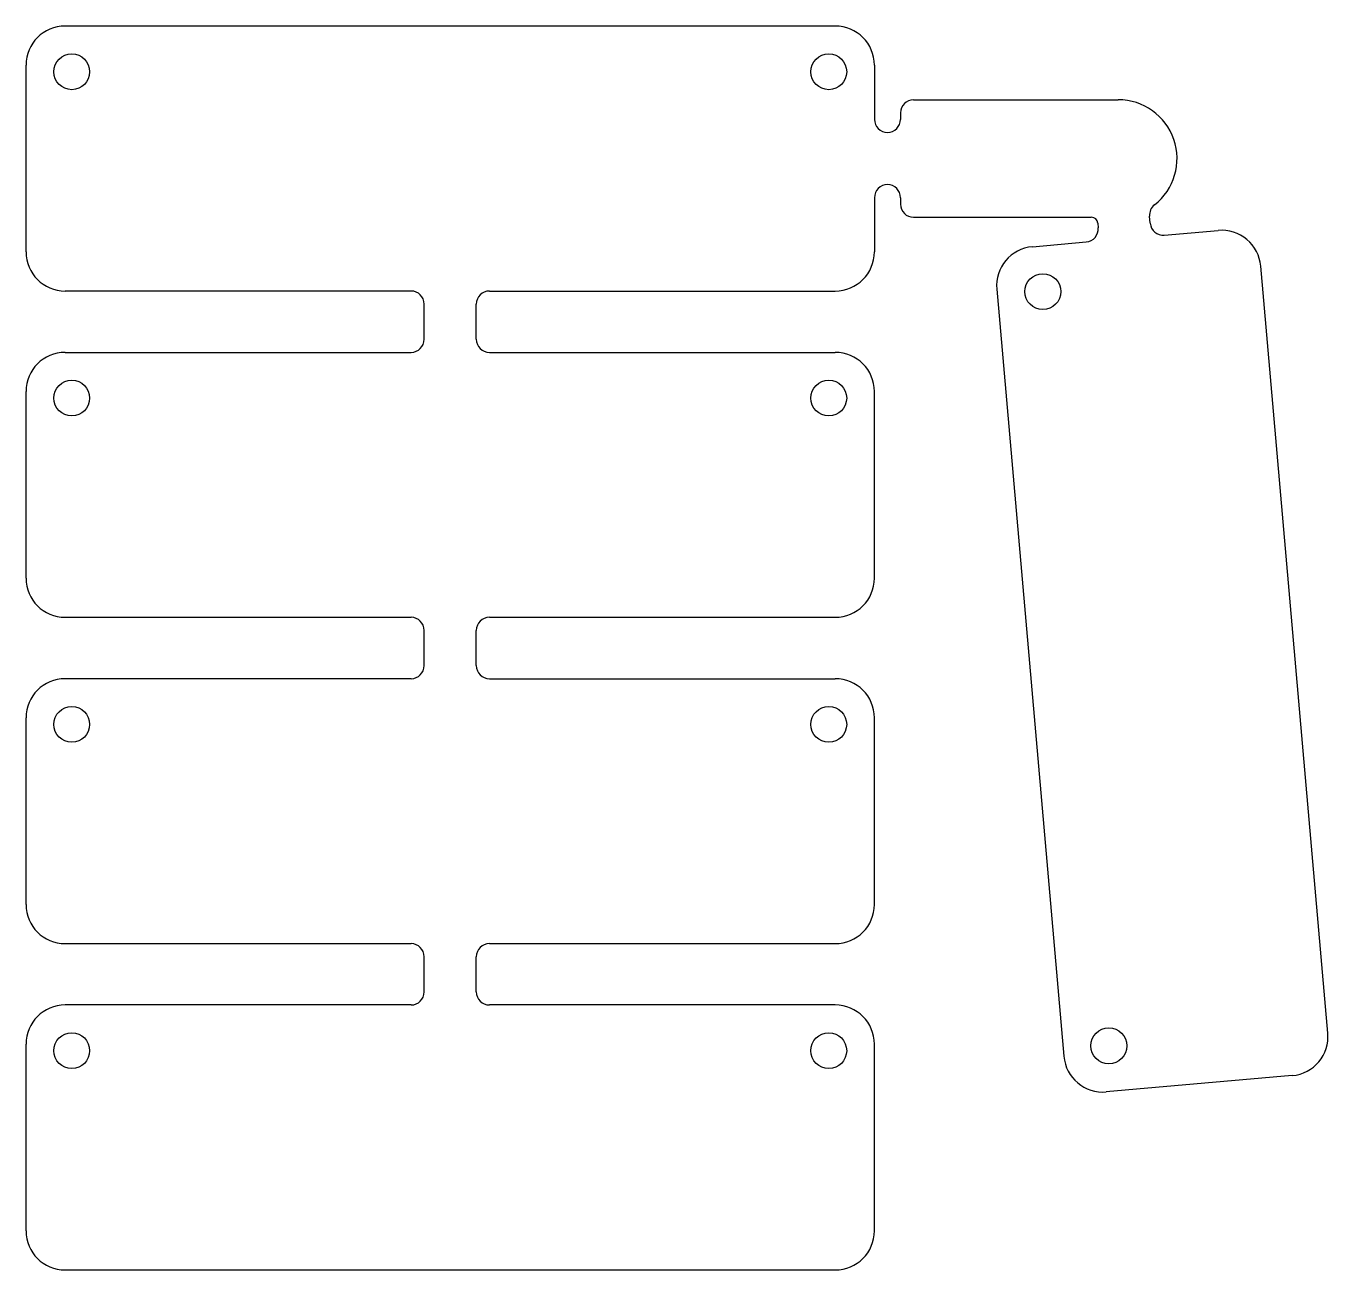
# Model space of a CAD drawing. Header units: millimetres. Extents: x 0 to 99.7, y 0 to 95.3.
import ezdxf

# ---------------------------------------------------------------- set-up
doc = ezdxf.new("R2010")
doc.units = ezdxf.units.MM
doc.layers.get('0').update_dxf_attribs({"linetype": 'CONTINUOUS'})

msp = doc.modelspace()

# ---------------------------------------------------------------- linework, layer by layer
for p, q in [((62, 95.3), (3, 95.3)), ((0, 78), (0, 92.3)), ((65, 92.3), (65, 88.15)), ((68, 89.65), (83.687, 89.65)), ((67, 88.65), (67, 88.15)), ((66, 87.15), (66, 87.15)), ((66, 83.15), (66, 83.15)), ((65, 82.15), (65, 78)), ((67, 82.15), (67, 81.65)), ((68, 80.65), (81.615, 80.65)), ((82.113, 80.194), (82.144, 79.84)), ((86.129, 80.189), (86.081, 80.732)), ((87.212, 79.279), (91.346, 79.641)), ((77.101, 78.395), (81.235, 78.757)), ((99.739, 18.139), (94.596, 76.914)), ((29.5, 75), (3, 75)), ((35.5, 75), (62, 75)), ((74.374, 75.145), (79.516, 16.369)), ((30.5, 71.3), (30.5, 74)), ((34.5, 71.3), (34.5, 74)), ((3, 70.3), (29.5, 70.3)), ((35.5, 70.3), (62, 70.3)), ((0, 53), (0, 67.3)), ((65, 53), (65, 67.3)), ((3, 50), (29.5, 50)), ((35.5, 50), (62, 50)), ((30.5, 46.3), (30.5, 49)), ((34.5, 46.3), (34.5, 49)), ((29.5, 45.3), (3, 45.3)), ((35.5, 45.3), (62, 45.3)), ((0, 28), (0, 42.3)), ((65, 28), (65, 42.3)), ((3, 25), (29.5, 25)), ((35.5, 25), (62, 25)), ((30.5, 21.3), (30.5, 24)), ((34.5, 21.3), (34.5, 24)), ((29.5, 20.3), (3, 20.3)), ((62, 20.3), (35.5, 20.3)), ((0, 3), (0, 17.3)), ((65, 3), (65, 17.3)), ((97.011, 14.889), (82.766, 13.642)), ((3, 0), (62, 0))]:
    msp.add_line(p, q)
for centre in [(3.5, 91.8), (61.5, 91.8), (77.904, 74.952), (3.5, 66.8), (61.5, 66.8), (3.5, 41.8), (61.5, 41.8), (3.5, 16.8), (61.5, 16.8), (82.959, 17.172)]:
    msp.add_circle(centre, 1.375)
for centre, radius, start, end in [((3, 92.3), 3, 90, 180), ((62, 92.3), 3, 0, 90), ((68, 88.65), 1, 90, 180), ((83.687, 85.15), 4.5, -51.94427, 90), ((66, 88.15), 1, 180, 270), ((66, 88.15), 1, -90, 0), ((66, 82.15), 1, 90, 180), ((66, 82.15), 1, 0, 90), ((68, 81.65), 1, 180, 270), ((87.077, 80.819), 1, 128.05573, 185), ((81.148, 79.753), 1, -85, 5), ((81.615, 80.15), 0.5, 5, 90), ((87.125, 80.276), 1, 185, 275), ((91.608, 76.653), 3, 5, 95), ((3, 78), 3, 180, 270), ((62, 78), 3, -90, 0), ((77.362, 75.406), 3, 95, 185), ((29.5, 74), 1, 0, 90), ((35.5, 74), 1, 90, 180), ((29.5, 71.3), 1, -90, 0), ((35.5, 71.3), 1, 180, 270), ((3, 67.3), 3, 90, 180), ((62, 67.3), 3, 0, 90), ((3, 53), 3, 180, 270), ((62, 53), 3, -90, 0), ((29.5, 49), 1, 0, 90), ((35.5, 49), 1, 90, 180), ((29.5, 46.3), 1, -90, 0), ((35.5, 46.3), 1, 180, 270), ((3, 42.3), 3, 90, 180), ((62, 42.3), 3, 0, 90), ((3, 28), 3, 180, 270), ((62, 28), 3, -90, 0), ((29.5, 24), 1, 0, 90), ((35.5, 24), 1, 90, 180), ((29.5, 21.3), 1, 270, 360), ((35.5, 21.3), 1, 180, 270), ((3, 17.3), 3, 90, 180), ((62, 17.3), 3, 0, 90), ((96.75, 17.877), 3, -85, 5), ((82.504, 16.631), 3, 185, 275), ((3, 3), 3, 180, 270), ((62, 3), 3, -90, 0)]:
    msp.add_arc(centre, radius, start, end)

doc.saveas('drawing.dxf')
